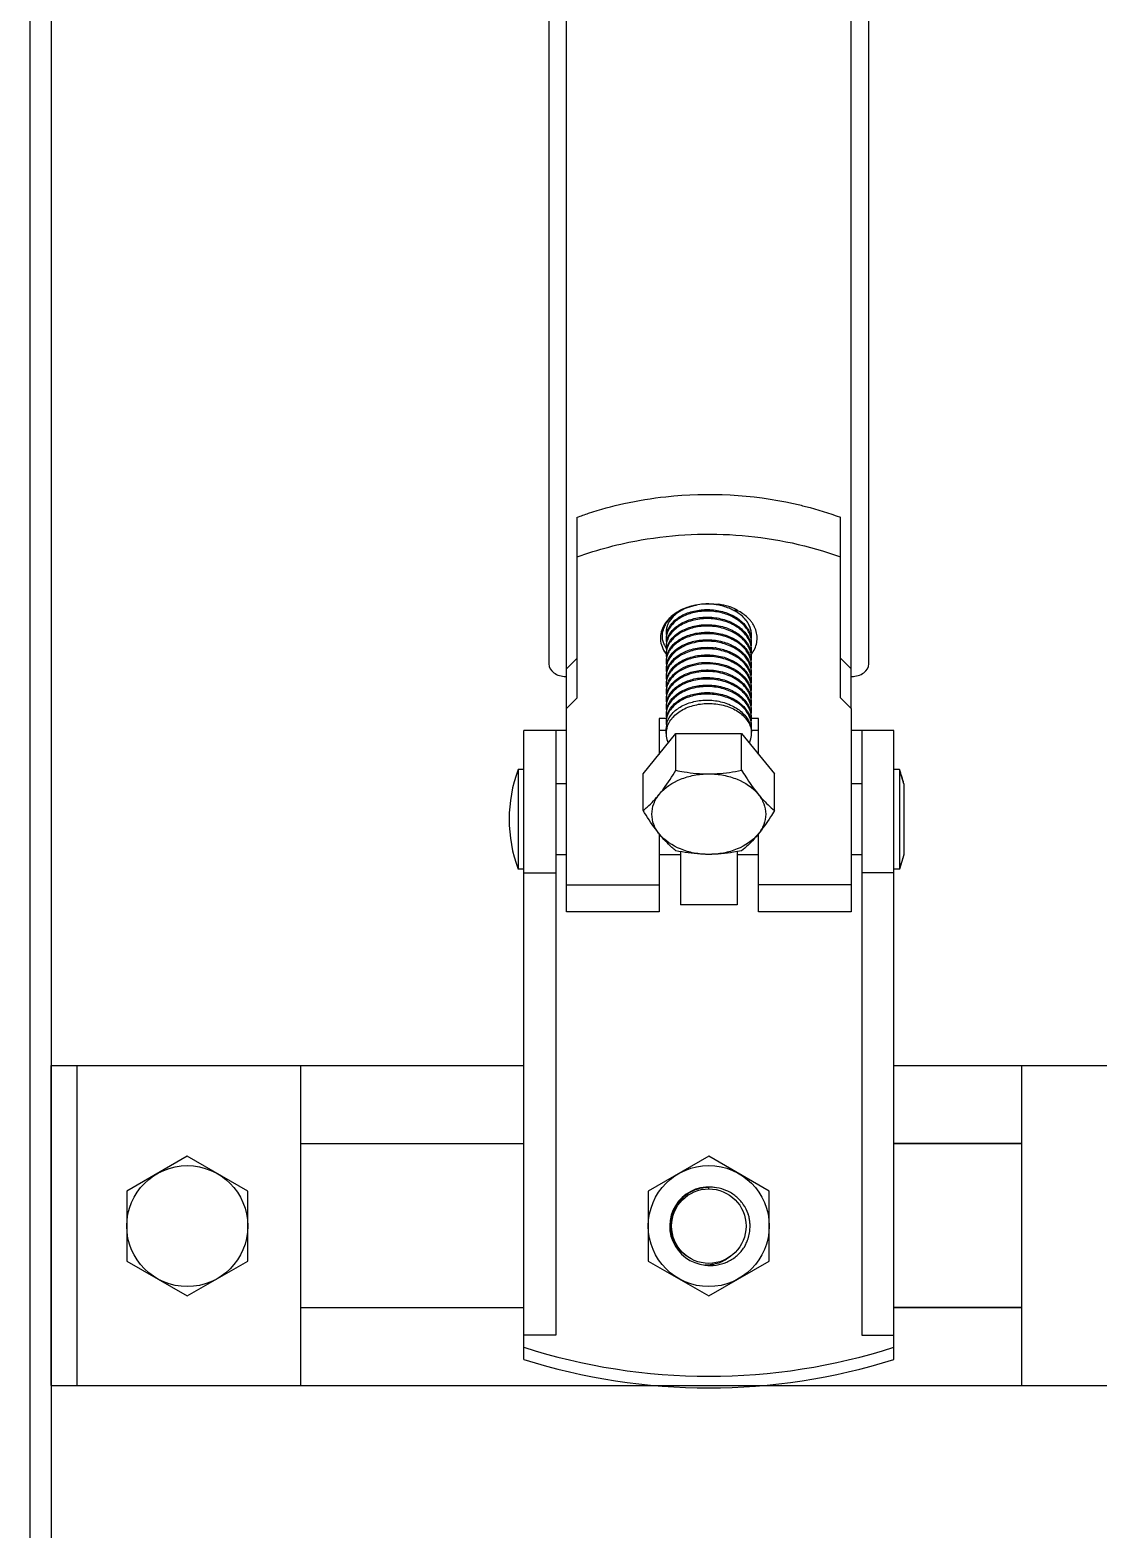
# Model space of a CAD drawing. Extents: x 1680110 to 2699828, y 269661 to 891349.
# Drawn here: x 2396290 to 2396974, y 705836 to 706797 of the extents above; entities that cross this region are included whole.
import ezdxf

# ---------------------------------------------------------------- set-up
doc = ezdxf.new("R2010")
doc.units = 0
doc.header["$LTSCALE"] = 1000
doc.header["$MEASUREMENT"] = 0
doc.layers.add('02___PRT_ALL_AXES', color=7, linetype='Continuous')
doc.layers.add('03___PRT_ALL_CURVES', color=7, linetype='Continuous')

msp = doc.modelspace()

# ---------------------------------------------------------------- linework, layer by layer
at = {"color": 0, "linetype": 'Continuous'}
for p, q in [((2396622.33, 709257.28), (2396622.33, 706390.84)), ((2396827.35, 706390.84), (2396827.35, 709257.28)), ((2396633.72, 706387.7), (2396633.72, 709207.82)), ((2396815.96, 706387.7), (2396815.96, 709207.82)), ((2396742.78, 706425.54), (2396740.9, 706425.02)), ((2396740.9, 706425.02), (2396743.05, 706425.17)), ((2396743.23, 706425.34), (2396743.05, 706425.17)), ((2396751.48, 706413.5), (2396751.47, 706413.53)), ((2396633.72, 706232.14), (2396633.72, 706362.25)), ((2396692.95, 706355.9), (2396692.95, 706332.95)), ((2396756.73, 706332.95), (2396756.73, 706355.9)), ((2396815.96, 706362.25), (2396815.96, 706232.14)), ((2396606.38, 705945.49), (2396606.38, 706348.33)), ((2396633.72, 706348.33), (2396606.38, 706348.33)), ((2396626.88, 706348.33), (2396626.88, 705961.05)), ((2396682.75, 706320.46), (2396703.8, 706346.24)), ((2396697.5, 706348.33), (2396692.95, 706348.33)), ((2396697.5, 706346.24), (2396697.5, 706349.55)), ((2396703.8, 706346.24), (2396745.88, 706346.24)), ((2396745.88, 706346.24), (2396766.93, 706320.46)), ((2396751.71, 706350.81), (2396752.18, 706351)), ((2396752.18, 706347.14), (2396752.18, 706351)), ((2396756.73, 706348.33), (2396752.18, 706348.33)), ((2396843.3, 706348.33), (2396815.96, 706348.33)), ((2396822.8, 706348.33), (2396822.8, 705961.05)), ((2396843.3, 705945.49), (2396843.3, 706348.33)), ((2396606.38, 706323.27), (2396602.74, 706323.27)), ((2396846.94, 706323.27), (2396843.3, 706323.27)), ((2396633.72, 706314.15), (2396626.88, 706314.15)), ((2396822.8, 706314.15), (2396815.96, 706314.15)), ((2396692.95, 706282.22), (2396692.95, 706232.14)), ((2396756.73, 706232.14), (2396756.73, 706282.22)), ((2396706.62, 706270.69), (2396706.62, 706236.7)), ((2396743.06, 706270.69), (2396743.06, 706236.7)), ((2396606.38, 706259.48), (2396602.74, 706259.48)), ((2396846.94, 706259.48), (2396843.3, 706259.48)), ((2396606.38, 706257.09), (2396626.88, 706257.09)), ((2396633.72, 706249.49), (2396692.95, 706249.49)), ((2396815.96, 706249.49), (2396756.73, 706249.49)), ((2396843.3, 706257.09), (2396822.8, 706257.09)), ((2396692.95, 706232.14), (2396633.72, 706232.14)), ((2396743.06, 706236.7), (2396706.62, 706236.7)), ((2396815.96, 706232.14), (2396756.73, 706232.14)), ((2396303.77, 705928.83), (2396303.77, 706133.83)), ((2396320.38, 705928.83), (2396320.38, 706133.83)), ((2396463.5, 705928.83), (2396463.5, 706133.83)), ((2396724.84, 706054.73), (2396724.84, 706055.86)), ((2396749.97, 706039.04), (2396749.96, 706039.08)), ((2396750.07, 706038.64), (2396750.05, 706038.67)), ((2396626.88, 705961.05), (2396606.38, 705961.05)), ((2396822.8, 705961.05), (2396843.3, 705961.05))]:
    msp.add_line(p, q, dxfattribs=at)
at = {"color": 7, "linetype": 'Continuous'}
for p, q in [((2396290.11, 708763.27), (2396290.11, 705123.39)), ((2396303.77, 708763.27), (2396303.77, 705123.39))]:
    msp.add_line(p, q, dxfattribs=at)
at = {"color": 0}
for p, q in [((2396303.77, 706133.83), (2396606.38, 706133.83)), ((2396843.3, 706133.83), (2397442.97, 706133.83)), ((2396925.1, 706133.83), (2396925.1, 705928.91)), ((2396463.5, 706083.83), (2396606.38, 706083.83)), ((2396925.1, 706083.83), (2396843.22, 706083.83)), ((2396843.3, 706083.83), (2396925.1, 706083.83)), ((2396463.5, 705978.83), (2396606.38, 705978.83)), ((2396925.1, 705978.83), (2396843.22, 705978.83)), ((2396843.3, 705978.83), (2396925.1, 705978.83)), ((2396303.77, 705928.83), (2397442.97, 705928.91))]:
    msp.add_line(p, q, dxfattribs=at)
at = {"color": 0, "linetype": 'Continuous'}
msp.add_circle((2396724.84, 706030.89), 23.84, dxfattribs=at)
for centre, radius, start, end in [((2396716.97, 706402.66), 24.66, 131.04474, 135.01882), ((2396723.04, 706394.13), 34.94, 110.81103, 111.98188), ((2396723.25, 706393.56), 35.55, 109.84853, 110.81117), ((2396724.01, 706390.19), 39.08, 100.68737, 103.87841), ((2396725.04, 706386.29), 43.06, 92.78865, 95.62092), ((2396723.74, 706391.01), 38.2, 91.1709, 94.36037), ((2396724.75, 706383.42), 45.9, 92.18133, 94.23085), ((2396725.04, 706386.32), 43.04, 90.26965, 92.79112), ((2396723.75, 706390.59), 38.62, 88.39808, 91.17002), ((2396724.84, 706381.28), 48.04, 89.99224, 92.18143), ((2396723.77, 706390.85), 38.36, 78.81017, 88.42548), ((2396726.79, 706393.09), 36.21, 66.09018, 69.39384), ((2396728.13, 706400.11), 27.99, 59.48516, 62.80559), ((2396727.56, 706394.81), 34.32, 63.04309, 66.09035), ((2396728.51, 706400.76), 27.24, 59.10175, 59.47215), ((2396728.04, 706395.77), 33.24, 62.80856, 63.02845), ((2396712.57, 706406.25), 18.95, 149.24775, 149.84651), ((2396712.89, 706406.06), 19.33, 147.17944, 149.24276), ((2396713.24, 706405.83), 19.74, 146.44231, 147.184), ((2396713.52, 706405.65), 20.07, 145.05053, 146.44049), ((2396712.1, 706407.82), 17.09, 150.96874, 153.24457), ((2396713.79, 706405.46), 20.4, 144.3244, 145.0523), ((2396714.9, 706404.63), 21.79, 136.88563, 144.24924), ((2396710.12, 706411.07), 12.62, 177.23425, 180.00699), ((2396710.22, 706411.08), 12.72, 180.02495, 188.67693), ((2396710.15, 706411.07), 12.65, 173.38303, 177.23238), ((2396710.57, 706407.48), 13.07, 164.6265, 171.17252), ((2396710.82, 706407.41), 13.33, 163.5915, 164.63979), ((2396711.24, 706410.81), 13.77, 159.46306, 161.8459), ((2396711.69, 706410.64), 14.25, 154.35513, 159.44526), ((2396716.11, 706403.53), 23.43, 135.03932, 136.94896), ((2396715.05, 706405.79), 20.68, 139.07237, 140.19888), ((2396715.49, 706405.41), 21.26, 136.7553, 139.06681), ((2396733.23, 706407.12), 19.4, 32.72664, 38.52351), ((2396734.48, 706407.93), 17.91, 26.76335, 32.72288), ((2396736.07, 706408.56), 16.26, 24.62832, 30.97104), ((2396735.73, 706408.55), 16.51, 17.56696, 26.78187), ((2396736.89, 706408.94), 15.36, 21.18325, 24.59039), ((2396737.37, 706409.13), 14.83, 16.32634, 21.1888), ((2396736.48, 706408.81), 15.72, 16.3677, 17.34776), ((2396734.98, 706404.78), 21.54, 38.04663, 39.87352), ((2396736.66, 706408.86), 15.53, 14.1805, 16.36999), ((2396737.87, 706409.28), 14.31, 11.41669, 16.32182), ((2396736.84, 706408.91), 15.35, 12.65644, 14.17814), ((2396736.98, 706408.94), 15.2, 9.3904, 12.65872), ((2396738.19, 706409.34), 13.99, 9.17982, 11.4044), ((2396735.55, 706405.22), 20.83, 35.77947, 38.04888), ((2396737.21, 706408.97), 14.97, 3.718, 9.39356), ((2396738.35, 706409.37), 13.82, 5.80848, 9.17972), ((2396736.54, 706405.92), 19.61, 29.28109, 35.81545), ((2396737.6, 706406.53), 18.39, 25.62918, 29.24531), ((2396711.64, 706409.46), 16.59, 205.22932, 208.38885), ((2396712.11, 706409.72), 17.13, 208.38732, 211.08741), ((2396710.2, 706407.54), 12.7, 171.17887, 179.97394), ((2396710.1, 706406.57), 12.6, 175.66047, 179.99529), ((2396710.2, 706406.58), 12.7, 180.02613, 188.82832), ((2396710.2, 706402.7), 12.7, 171.19029, 179.97405), ((2396710.1, 706401.74), 12.6, 175.66055, 179.99529), ((2396710.21, 706401.75), 12.71, 180.02715, 189.05714), ((2396710.36, 706411.44), 12.86, 188.55622, 188.80434), ((2396710.57, 706402.65), 13.07, 164.64129, 171.18392), ((2396710.82, 706402.58), 13.33, 163.59217, 164.65453), ((2396710.82, 706397.75), 13.33, 163.59328, 164.64379), ((2396736.32, 706403.93), 15.88, 17.47897, 18.78163), ((2396736.52, 706404.95), 15.68, 15.55115, 17.49487), ((2396736.78, 706404.06), 15.41, 9.38153, 17.50204), ((2396736.59, 706400.14), 15.6, 14.29025, 17.4841), ((2396736.95, 706399.28), 15.23, 3.78453, 16.70193), ((2396736.71, 706405.01), 15.48, 14.17856, 15.54972), ((2396736.98, 706400.24), 15.2, 7.25657, 14.29595), ((2396736.97, 706405.07), 15.21, 7.53476, 14.18881), ((2396737.21, 706404.14), 14.97, 3.71715, 9.3539), ((2396737.25, 706404.17), 14.92, 352.20782, 356.44923), ((2396737.24, 706409), 14.93, 352.48447, 355.64654), ((2396737.32, 706405.12), 14.86, 0.01723, 7.52684), ((2396737.33, 706400.29), 14.85, 0.01573, 7.24578), ((2396738.45, 706409.38), 13.73, 2.4067, 5.80641), ((2396737.37, 706408.99), 14.81, 355.64808, 358.28364), ((2396737.37, 706408.99), 14.81, 2.42629, 3.70791), ((2396737.41, 706404.16), 14.76, 356.45237, 3.70923), ((2396737.41, 706408.99), 14.76, 1.49721, 2.42608), ((2396737.44, 706408.99), 14.73, 0.71743, 1.49713), ((2396737.45, 706408.99), 14.73, 358.28484, 359.99939), ((2396737.47, 706408.99), 14.71, 0.0001, 0.7174), ((2396713.9, 706409.51), 20.54, 215.17851, 216.27363), ((2396712.45, 706409.92), 17.53, 211.08207, 212.10468), ((2396710.2, 706397.87), 12.69, 171.42548, 179.97573), ((2396710.1, 706396.91), 12.6, 175.66075, 179.99529), ((2396710.2, 706396.92), 12.7, 180.02622, 188.83896), ((2396710.2, 706393.04), 12.7, 171.20066, 179.97411), ((2396710.1, 706392.08), 12.6, 175.66115, 179.99528), ((2396710.2, 706392.08), 12.7, 180.02628, 188.85867), ((2396710.56, 706397.81), 13.06, 164.62964, 171.41693), ((2396710.57, 706392.98), 13.07, 164.60619, 171.19395), ((2396710.82, 706392.91), 13.33, 163.59561, 164.6197), ((2396710.82, 706388.08), 13.33, 163.59906, 164.5676), ((2396723.83, 706363.53), 37.98, 81.45169, 82.38798), ((2396736.59, 706395.31), 15.6, 14.2685, 17.4865), ((2396736.78, 706394.4), 15.41, 9.39486, 17.50911), ((2396736.59, 706390.48), 15.6, 14.22957, 17.4913), ((2396736.78, 706389.57), 15.41, 9.40433, 17.51198), ((2396736.97, 706395.41), 15.21, 7.50699, 14.2733), ((2396736.97, 706390.57), 15.21, 7.52111, 14.23398), ((2396737.21, 706394.48), 14.97, 3.71758, 9.36715), ((2396737.21, 706389.64), 14.97, 3.71771, 9.37665), ((2396737.32, 706399.33), 14.86, 352.44873, 359.98265), ((2396737.32, 706395.46), 14.85, 0.01707, 7.4983), ((2396737.32, 706394.5), 14.86, 352.46333, 359.98269), ((2396737.32, 706390.62), 14.85, 0.01713, 7.51277), ((2396736.12, 706409.26), 20.11, 322.39303, 328.59948), ((2396737.41, 706399.33), 14.76, 0.00333, 3.70936), ((2396737.41, 706394.49), 14.76, 0.00333, 3.70961), ((2396633.72, 706398.78), 15.99, 268.36661, 269.99894), ((2396710.2, 706388.21), 12.7, 171.22019, 179.97423), ((2396710.11, 706387.24), 12.61, 175.65442, 179.99545), ((2396710.2, 706387.25), 12.69, 180.02405, 188.55059), ((2396710.21, 706383.37), 12.71, 170.92004, 179.97281), ((2396710.1, 706382.41), 12.6, 175.66035, 179.99527), ((2396710.2, 706382.42), 12.7, 180.02593, 188.80891), ((2396710.57, 706388.15), 13.07, 164.55369, 171.21295), ((2396710.61, 706383.31), 13.11, 163.52874, 170.90564), ((2396710.82, 706378.42), 13.33, 163.5895, 164.65735), ((2396736.59, 706385.65), 15.6, 14.23073, 17.49416), ((2396736.58, 706380.81), 15.62, 14.25019, 17.54844), ((2396736.78, 706379.9), 15.41, 9.39467, 17.51294), ((2396736.97, 706385.74), 15.21, 7.52477, 14.23512), ((2396736.98, 706380.91), 15.2, 7.71926, 14.25406), ((2396737.21, 706379.98), 14.97, 3.71763, 9.36696), ((2396737.31, 706380.96), 14.86, 0.01767, 7.71176), ((2396737.32, 706389.67), 14.86, 352.46718, 359.98273), ((2396737.32, 706385.79), 14.85, 0.01715, 7.51646), ((2396737.33, 706384.83), 14.85, 352.66771, 359.98383), ((2396737.41, 706389.66), 14.76, 0.00333, 3.70972), ((2396737.41, 706384.83), 14.77, 0.00321, 3.71338), ((2396815.96, 706398.78), 15.99, 270.00106, 271.63339), ((2396710.2, 706378.54), 12.7, 171.17046, 179.97385), ((2396710.1, 706377.58), 12.6, 175.66047, 179.9953), ((2396710.2, 706377.59), 12.7, 180.02607, 188.82205), ((2396710.2, 706373.71), 12.7, 171.18411, 179.97405), ((2396710.1, 706372.75), 12.6, 175.6601, 179.99529), ((2396710.2, 706372.75), 12.7, 180.02576, 188.77823), ((2396710.57, 706378.48), 13.07, 164.6442, 171.16434), ((2396710.57, 706373.65), 13.07, 164.65333, 171.17782), ((2396710.82, 706373.58), 13.33, 163.59542, 164.6665), ((2396710.82, 706368.75), 13.33, 163.59181, 164.70497), ((2396736.59, 706375.98), 15.6, 14.2314, 17.49513), ((2396736.78, 706375.07), 15.41, 9.42825, 17.51762), ((2396736.59, 706371.15), 15.6, 14.233, 17.49983), ((2396736.78, 706370.24), 15.41, 9.42179, 17.51713), ((2396736.97, 706376.08), 15.21, 7.53176, 14.23578), ((2396736.97, 706371.24), 15.21, 7.5405, 14.23735), ((2396737.21, 706375.15), 14.97, 3.71809, 9.40074), ((2396737.21, 706370.31), 14.97, 3.71809, 9.39425), ((2396737.32, 706380), 14.86, 352.47388, 359.98278), ((2396737.32, 706376.13), 14.86, 0.01722, 7.52353), ((2396737.32, 706375.17), 14.86, 352.48309, 359.98285), ((2396737.32, 706371.29), 14.86, 0.01727, 7.53234), ((2396737.41, 706380), 14.76, 0.00334, 3.70966), ((2396737.41, 706375.16), 14.76, 0.00334, 3.71), ((2396710.2, 706368.88), 12.7, 171.13974, 179.97371), ((2396710.1, 706367.91), 12.6, 175.66008, 179.99528), ((2396710.21, 706367.92), 12.71, 180.02672, 189.02356), ((2396710.2, 706364.04), 12.69, 171.39201, 179.97549), ((2396710.1, 706363.08), 12.6, 175.66009, 179.99526), ((2396710.2, 706363.09), 12.7, 180.02592, 188.80493), ((2396710.57, 706368.82), 13.07, 164.6922, 171.13413), ((2396710.56, 706363.99), 13.06, 164.68388, 171.38416), ((2396710.82, 706363.92), 13.33, 163.59038, 164.69758), ((2396736.59, 706366.32), 15.6, 14.23275, 17.49933), ((2396736.59, 706361.48), 15.6, 14.23231, 17.49848), ((2396736.78, 706360.57), 15.41, 9.43802, 17.5133), ((2396736.97, 706366.41), 15.21, 7.6098, 14.23692), ((2396736.97, 706361.58), 15.21, 7.5487, 14.23665), ((2396737.21, 706360.65), 14.97, 3.71811, 9.41057), ((2396737.32, 706370.34), 14.85, 352.55109, 359.98304), ((2396737.32, 706366.46), 14.86, 0.01768, 7.60219), ((2396737.32, 706365.5), 14.85, 352.49115, 359.98289), ((2396737.32, 706361.63), 14.86, 0.01732, 7.54062), ((2396737.41, 706370.33), 14.76, 0.00335, 3.71002), ((2396737.41, 706365.5), 14.76, 0.00335, 3.71002), ((2396710.2, 706359.21), 12.7, 171.16669, 179.97381), ((2396710.1, 706358.25), 12.6, 175.66011, 179.99527), ((2396710.2, 706358.26), 12.7, 180.02595, 188.80919), ((2396710.2, 706354.38), 12.7, 171.17113, 179.97386), ((2396710.1, 706353.42), 12.6, 175.66056, 179.99527), ((2396710.2, 706353.42), 12.7, 180.02606, 188.82101), ((2396710.57, 706359.15), 13.07, 164.67116, 171.16081), ((2396710.57, 706354.32), 13.07, 164.67324, 171.16521), ((2396710.82, 706359.09), 13.33, 163.58844, 164.68414), ((2396710.82, 706354.25), 13.33, 163.58792, 164.68621), ((2396736.59, 706356.65), 15.6, 14.23077, 17.49551), ((2396736.78, 706355.74), 15.41, 9.44465, 17.50834), ((2396736.59, 706351.82), 15.6, 14.22886, 17.49064), ((2396736.78, 706350.91), 15.41, 9.40479, 17.51512), ((2396736.97, 706356.75), 15.21, 7.56584, 14.23505), ((2396736.97, 706351.91), 15.21, 7.53013, 14.23324), ((2396737.21, 706355.82), 14.97, 3.7179, 9.41734), ((2396737.21, 706350.98), 14.97, 3.71781, 9.37713), ((2396737.32, 706360.67), 14.85, 352.50826, 359.98296), ((2396737.32, 706356.8), 14.86, 0.01735, 7.55784), ((2396737.32, 706355.84), 14.86, 352.47271, 359.98277), ((2396737.32, 706351.96), 14.86, 0.01713, 7.52183), ((2396737.41, 706360.67), 14.76, 0.00333, 3.70998), ((2396737.41, 706355.83), 14.76, 0.00332, 3.70973), ((2396710.2, 706349.55), 12.7, 171.18248, 179.97394), ((2396710.57, 706349.49), 13.07, 164.62025, 171.17608), ((2396710.82, 706349.42), 13.33, 163.59109, 164.63359), ((2396736.59, 706346.99), 15.6, 14.20899, 17.4974), ((2396737.41, 706351), 14.76, 0.00334, 3.70981), ((2396724.84, 706030.89), 25.06, 78.79654, 264.42038), ((2396725.29, 706030.79), 25.07, 79.83762, 91.01799), ((2396724.87, 706030.9), 26.39, 15.60939, 17.97005), ((2396725.28, 706029.74), 26.33, 18.27893, 19.74862), ((2396724.86, 706030.89), 26.4, 12.93275, 15.60737), ((2396724.8, 706030.88), 26.46, 9.59956, 12.93319), ((2396724.8, 706030.9), 26.46, 344.02254, 352.56844), ((2396724.84, 706030.89), 26.42, 4.13284, 9.59731), ((2396724.85, 706030.89), 26.41, 352.57533, 354.72927), ((2396724.81, 706030.89), 26.45, 354.73036, 1.07953), ((2396724.83, 706030.89), 26.43, 1.08353, 4.13147), ((2396724.83, 706030.89), 26.43, 327.61118, 331.91746), ((2396724.84, 706030.89), 26.42, 327.61088, 331.5117), ((2396724.81, 706030.9), 26.45, 331.91585, 335.35374), ((2396724.83, 706030.89), 26.43, 335.35893, 341.87879), ((2396724.85, 706030.89), 26.41, 341.87993, 344.01676), ((2396724.84, 706322.03), 387.27, 252.18874, 287.81126), ((2396724.84, 706322.03), 394.73, 252.53641, 287.46359)]:
    msp.add_arc(centre, radius, start, end, dxfattribs=at)
for points, knots in [([(2396698.03, 706411.18), (2396698.66, 706413.32), (2396701.21, 706417.58), (2396707.43, 706422.22), (2396715.45, 706425.14), (2396724.46, 706426.03), (2396733.51, 706424.8), (2396741.66, 706421.53), (2396748.06, 706416.48), (2396750.75, 706411.97), (2396751.47, 706409.67)], [0, 0, 0, 0, 0.1028, 0.219575, 0.350436, 0.490257, 0.631411, 0.766198, 0.889253, 1, 1, 1, 1]), ([(2396698.03, 706406.34), (2396698.66, 706408.49), (2396701.22, 706412.75), (2396707.43, 706417.39), (2396715.45, 706420.31), (2396724.46, 706421.2), (2396733.51, 706419.97), (2396741.66, 706416.7), (2396748.06, 706411.65), (2396750.75, 706407.13), (2396751.47, 706404.83)], [0, 0, 0, 0, 0.102802, 0.219579, 0.350445, 0.490271, 0.631419, 0.766196, 0.889248, 1, 1, 1, 1]), ([(2396751.36, 706409.04), (2396750.59, 706411.29), (2396747.87, 706415.69), (2396741.54, 706420.62), (2396733.52, 706423.82), (2396724.63, 706425.05), (2396715.76, 706424.23), (2396707.82, 706421.44), (2396701.59, 706416.98), (2396698.92, 706412.86), (2396698.21, 706410.76)], [0, 0, 0, 0, 0.110828, 0.23379, 0.368184, 0.508826, 0.648319, 0.779281, 0.896604, 1, 1, 1, 1]), ([(2396709.96, 706426.52), (2396708.7, 706425.99), (2396704.27, 706423.75), (2396700.4, 706420.05), (2396698.84, 706416.81)], [0, 0, 0, 0, 0.276321, 1, 1, 1, 1]), ([(2396700, 706419.97), (2396700.65, 706420.66), (2396703.57, 706423.39), (2396707.13, 706425.39), (2396709.96, 706426.53)], [0, 0, 0, 0, 0.235806, 1, 1, 1, 1]), ([(2396714.63, 706428.14), (2396713.3, 706427.81), (2396708.35, 706426.31), (2396703.66, 706423.75), (2396700.78, 706421.25)], [0, 0, 0, 0, 0.264636, 1, 1, 1, 1]), ([(2396740.93, 706425.01), (2396740.19, 706425.41), (2396737.1, 706426.94), (2396733.78, 706427.97), (2396731.22, 706428.48)], [0, 0, 0, 0, 0.242859, 1, 1, 1, 1]), ([(2396739.53, 706426.98), (2396738.89, 706427.22), (2396736.22, 706428.14), (2396733.45, 706428.77), (2396731.34, 706429.09)], [0, 0, 0, 0, 0.245442, 1, 1, 1, 1]), ([(2396750.01, 706416.92), (2396749.59, 706417.63), (2396747.57, 706420.49), (2396744.79, 706422.77), (2396742.5, 706424.14)], [0, 0, 0, 0, 0.235801, 1, 1, 1, 1]), ([(2396751.52, 706418.59), (2396750.97, 706419.24), (2396748.51, 706421.86), (2396745.48, 706423.92), (2396743.05, 706425.17)], [0, 0, 0, 0, 0.237518, 1, 1, 1, 1]), ([(2396696.18, 706415.77), (2396694.61, 706413.06), (2396692.82, 706406.55), (2396695.28, 706400.28), (2396697.11, 706397.68)], [0, 0, 0, 0, 0.496414, 1, 1, 1, 1]), ([(2396696.63, 706402.39), (2396695.95, 706403.83), (2396695.02, 706406.92), (2396695.16, 706410.14), (2396695.48, 706411.68)], [0, 0, 0, 0, 0.504975, 1, 1, 1, 1]), ([(2396751.54, 706403.65), (2396750.81, 706406.09), (2396747.94, 706410.9), (2396741.03, 706416.13), (2396732.26, 706419.35), (2396722.64, 706420.27), (2396713.28, 706418.82), (2396705.26, 706415.21), (2396700.3, 706410.47), (2396698.11, 706406.09), (2396697.62, 706403.81), (2396697.54, 706402.69)], [0, 0, 0, 0, 0.111989, 0.237167, 0.374547, 0.517663, 0.657661, 0.786312, 0.89922, 0.950664, 1, 1, 1, 1]), ([(2396751.47, 706399.03), (2396750.71, 706401.46), (2396747.79, 706406.22), (2396740.85, 706411.39), (2396732.08, 706414.55), (2396722.49, 706415.43), (2396713.18, 706413.96), (2396705.21, 706410.34), (2396700.28, 706405.61), (2396698.1, 706401.24), (2396697.62, 706398.98), (2396697.54, 706397.86)], [0, 0, 0, 0, 0.112247, 0.237701, 0.375218, 0.518283, 0.658097, 0.786535, 0.899295, 0.950694, 1, 1, 1, 1]), ([(2396698.03, 706401.51), (2396698.66, 706403.66), (2396701.21, 706407.91), (2396707.43, 706412.56), (2396715.45, 706415.47), (2396724.46, 706416.37), (2396733.51, 706415.14), (2396741.66, 706411.86), (2396748.06, 706406.82), (2396750.75, 706402.3), (2396751.47, 706400)], [0, 0, 0, 0, 0.102803, 0.219579, 0.350445, 0.490272, 0.63142, 0.766197, 0.889249, 1, 1, 1, 1]), ([(2396698.03, 706396.68), (2396698.66, 706398.82), (2396701.21, 706403.08), (2396707.43, 706407.72), (2396715.45, 706410.64), (2396724.46, 706411.53), (2396733.51, 706410.31), (2396741.66, 706407.03), (2396748.06, 706401.99), (2396750.75, 706397.47), (2396751.47, 706395.17)], [0, 0, 0, 0, 0.102804, 0.219579, 0.350435, 0.490256, 0.631409, 0.766198, 0.88925, 1, 1, 1, 1]), ([(2396753.29, 706398.78), (2396754.71, 706401.11), (2396756.56, 706406.49), (2396755.34, 706412.05), (2396754.18, 706414.48)], [0, 0, 0, 0, 0.503467, 1, 1, 1, 1]), ([(2396698.21, 706410.76), (2396698.12, 706410.49), (2396697.79, 706409.44), (2396697.6, 706408.35), (2396697.54, 706407.53)], [0, 0, 0, 0, 0.252986, 1, 1, 1, 1]), ([(2396751.47, 706394.2), (2396750.71, 706396.63), (2396747.79, 706401.39), (2396740.85, 706406.56), (2396732.08, 706409.72), (2396722.49, 706410.59), (2396713.18, 706409.12), (2396705.21, 706405.51), (2396700.28, 706400.78), (2396698.1, 706396.41), (2396697.62, 706394.14), (2396697.54, 706393.03)], [0, 0, 0, 0, 0.112246, 0.2377, 0.375215, 0.518278, 0.658091, 0.78653, 0.899293, 0.950693, 1, 1, 1, 1]), ([(2396729.48, 706404.96), (2396725.7, 706405.52), (2396718.18, 706405.54), (2396709.35, 706402.85), (2396703.67, 706399.16), (2396700.44, 706395.91), (2396698.28, 706392.21), (2396697.64, 706389.52), (2396697.54, 706388.2)], [0, 0, 0, 0, 0.287626, 0.558153, 0.68143, 0.795158, 0.900367, 1, 1, 1, 1]), ([(2396698.03, 706391.85), (2396698.66, 706393.99), (2396701.21, 706398.25), (2396707.43, 706402.89), (2396715.45, 706405.81), (2396724.46, 706406.7), (2396733.51, 706405.47), (2396741.66, 706402.2), (2396748.06, 706397.15), (2396750.75, 706392.64), (2396751.47, 706390.34)], [0, 0, 0, 0, 0.102805, 0.219582, 0.350438, 0.49026, 0.63141, 0.766198, 0.889251, 1, 1, 1, 1]), ([(2396698.04, 706387.02), (2396698.75, 706389.44), (2396701.83, 706394.21), (2396709.26, 706399.05), (2396718.65, 706401.63), (2396725.45, 706401.63), (2396728.86, 706401.18)], [0, 0, 0, 0, 0.20759, 0.44724, 0.716488, 1, 1, 1, 1]), ([(2396752.15, 706385.78), (2396752, 706388.08), (2396750.5, 706392.86), (2396745.37, 706398.7), (2396738.11, 706402.97), (2396732.45, 706404.51), (2396729.48, 706404.96)], [0, 0, 0, 0, 0.21682, 0.453957, 0.717085, 1, 1, 1, 1]), ([(2396751.47, 706384.54), (2396750.71, 706386.96), (2396747.79, 706391.73), (2396740.85, 706396.89), (2396732.08, 706400.06), (2396722.49, 706400.93), (2396713.18, 706399.46), (2396705.21, 706395.84), (2396700.28, 706391.11), (2396698.1, 706386.74), (2396697.62, 706384.48), (2396697.54, 706383.36)], [0, 0, 0, 0, 0.112245, 0.237701, 0.375214, 0.518277, 0.6581, 0.786541, 0.899298, 0.950695, 1, 1, 1, 1]), ([(2396751.47, 706379.71), (2396750.7, 706382.13), (2396747.79, 706386.9), (2396740.85, 706392.06), (2396732.08, 706395.22), (2396722.49, 706396.1), (2396713.18, 706394.63), (2396705.21, 706391.01), (2396700.28, 706386.28), (2396698.1, 706381.91), (2396697.62, 706379.65), (2396697.54, 706378.53)], [0, 0, 0, 0, 0.112246, 0.237704, 0.375214, 0.518276, 0.658095, 0.786533, 0.899295, 0.950695, 1, 1, 1, 1]), ([(2396698.03, 706382.18), (2396698.66, 706384.33), (2396701.22, 706388.58), (2396707.43, 706393.23), (2396715.45, 706396.14), (2396724.46, 706397.04), (2396733.51, 706395.81), (2396741.66, 706392.54), (2396748.06, 706387.49), (2396750.75, 706382.97), (2396751.47, 706380.67)], [0, 0, 0, 0, 0.1028, 0.219577, 0.35044, 0.490268, 0.631416, 0.766199, 0.889253, 1, 1, 1, 1]), ([(2396698.03, 706377.35), (2396698.53, 706379.02), (2396700.27, 706382.35), (2396704.51, 706386.4), (2396710.12, 706389.49), (2396719.03, 706392.1), (2396730.99, 706392.07), (2396740.04, 706388.54), (2396743.77, 706385.86)], [0, 0, 0, 0, 0.09979, 0.209755, 0.331258, 0.462623, 0.737838, 1, 1, 1, 1]), ([(2396729.48, 706401.09), (2396732.06, 706400.7), (2396737.03, 706399.43), (2396743.61, 706396.02), (2396748.7, 706391.38), (2396750.84, 706387.49), (2396751.47, 706385.52)], [0, 0, 0, 0, 0.277616, 0.53967, 0.780154, 1, 1, 1, 1]), ([(2396622.33, 706390.84), (2396622.33, 706388.7), (2396625.53, 706384.02), (2396630.55, 706382.87), (2396633.26, 706382.79)], [0, 0, 0, 0, 0.440911, 1, 1, 1, 1]), ([(2396743.32, 706385.21), (2396739.3, 706387.97), (2396729.58, 706391.43), (2396716.96, 706390.9), (2396707.9, 706387.54), (2396702.5, 706383.84), (2396698.78, 706379.15), (2396697.67, 706375.47), (2396697.54, 706373.7)], [0, 0, 0, 0, 0.268159, 0.54642, 0.676791, 0.795592, 0.902183, 1, 1, 1, 1]), ([(2396752.15, 706366.45), (2396752.06, 706367.73), (2396751.55, 706370.33), (2396749.16, 706375.34), (2396743.73, 706380.75), (2396734.97, 706384.86), (2396724.93, 706386.49), (2396714.88, 706385.47), (2396706.12, 706381.99), (2396700.6, 706377.1), (2396698.16, 706372.47), (2396697.63, 706370.05), (2396697.54, 706368.87)], [0, 0, 0, 0, 0.05375, 0.109471, 0.230247, 0.36521, 0.508721, 0.651183, 0.78291, 0.898103, 0.950221, 1, 1, 1, 1]), ([(2396698.03, 706372.52), (2396698.66, 706374.66), (2396701.21, 706378.92), (2396707.43, 706383.56), (2396715.45, 706386.48), (2396724.46, 706387.37), (2396733.51, 706386.14), (2396741.66, 706382.87), (2396748.06, 706377.82), (2396750.75, 706373.31), (2396751.47, 706371.01)], [0, 0, 0, 0, 0.102803, 0.219582, 0.350439, 0.490263, 0.631412, 0.766193, 0.88925, 1, 1, 1, 1]), ([(2396698.03, 706367.68), (2396698.66, 706369.83), (2396701.22, 706374.09), (2396707.43, 706378.73), (2396715.45, 706381.64), (2396724.46, 706382.54), (2396733.51, 706381.31), (2396741.66, 706378.04), (2396748.06, 706372.99), (2396750.75, 706368.47), (2396751.47, 706366.18)], [0, 0, 0, 0, 0.102803, 0.219581, 0.350439, 0.490263, 0.631413, 0.766193, 0.88925, 1, 1, 1, 1]), ([(2396751.47, 706374.87), (2396750.83, 706376.9), (2396748.61, 706380.89), (2396745.24, 706383.9), (2396743.32, 706385.21)], [0, 0, 0, 0, 0.476952, 1, 1, 1, 1]), ([(2396743.77, 706385.86), (2396745.58, 706384.57), (2396748.76, 706381.62), (2396750.86, 706377.79), (2396751.47, 706375.84)], [0, 0, 0, 0, 0.522085, 1, 1, 1, 1]), ([(2396816.42, 706382.79), (2396819.13, 706382.87), (2396824.15, 706384.02), (2396827.35, 706388.7), (2396827.35, 706390.84)], [0, 0, 0, 0, 0.559089, 1, 1, 1, 1]), ([(2396751.47, 706365.21), (2396750.71, 706367.63), (2396747.79, 706372.4), (2396740.85, 706377.57), (2396732.08, 706380.73), (2396722.49, 706381.6), (2396713.18, 706380.13), (2396705.21, 706376.51), (2396700.28, 706371.78), (2396698.1, 706367.41), (2396697.62, 706365.15), (2396697.54, 706364.03)], [0, 0, 0, 0, 0.11225, 0.237708, 0.375218, 0.518284, 0.658099, 0.786539, 0.899299, 0.950695, 1, 1, 1, 1]), ([(2396751.47, 706360.37), (2396750.71, 706362.8), (2396747.79, 706367.56), (2396740.85, 706372.73), (2396732.08, 706375.89), (2396722.49, 706376.77), (2396713.18, 706375.3), (2396705.21, 706371.68), (2396700.28, 706366.95), (2396698.1, 706362.58), (2396697.62, 706360.32), (2396697.54, 706359.2)], [0, 0, 0, 0, 0.112251, 0.237706, 0.375218, 0.518284, 0.658099, 0.78654, 0.899299, 0.950695, 1, 1, 1, 1]), ([(2396698.03, 706362.85), (2396698.67, 706365), (2396701.22, 706369.25), (2396707.43, 706373.9), (2396715.45, 706376.81), (2396724.46, 706377.71), (2396733.51, 706376.48), (2396741.66, 706373.21), (2396748.06, 706368.16), (2396750.75, 706363.64), (2396751.47, 706361.34)], [0, 0, 0, 0, 0.102802, 0.219581, 0.35044, 0.490262, 0.631413, 0.766193, 0.889249, 1, 1, 1, 1]), ([(2396698.03, 706358.02), (2396698.67, 706360.17), (2396701.22, 706364.42), (2396707.43, 706369.07), (2396715.45, 706371.98), (2396724.46, 706372.87), (2396733.51, 706371.65), (2396741.66, 706368.37), (2396748.06, 706363.33), (2396750.75, 706358.81), (2396751.47, 706356.51)], [0, 0, 0, 0, 0.102801, 0.21958, 0.350441, 0.490262, 0.631414, 0.766194, 0.889248, 1, 1, 1, 1]), ([(2396751.47, 706355.54), (2396750.7, 706357.97), (2396747.79, 706362.73), (2396740.85, 706367.9), (2396732.08, 706371.06), (2396722.49, 706371.93), (2396713.18, 706370.46), (2396705.21, 706366.85), (2396700.28, 706362.12), (2396698.1, 706357.75), (2396697.62, 706355.48), (2396697.54, 706354.37)], [0, 0, 0, 0, 0.112246, 0.237702, 0.375218, 0.518285, 0.6581, 0.786541, 0.899298, 0.950694, 1, 1, 1, 1]), ([(2396698.03, 706353.19), (2396698.66, 706355.33), (2396701.21, 706359.59), (2396707.43, 706364.23), (2396715.45, 706367.15), (2396724.46, 706368.04), (2396733.51, 706366.81), (2396741.66, 706363.54), (2396748.06, 706358.49), (2396750.75, 706353.98), (2396751.47, 706351.68)], [0, 0, 0, 0, 0.1028, 0.219576, 0.350438, 0.490259, 0.631413, 0.766198, 0.889253, 1, 1, 1, 1]), ([(2396710.83, 706011.6), (2396708.74, 706013.06), (2396705.01, 706016.67), (2396701.42, 706023.56), (2396700.16, 706031.22), (2396701.35, 706038.89), (2396704.84, 706045.83), (2396710.3, 706051.35), (2396717.18, 706054.93), (2396722.29, 706055.82), (2396724.84, 706055.86)], [0, 0, 0, 0, 0.124979, 0.249964, 0.374956, 0.499953, 0.624956, 0.749965, 0.87498, 1, 1, 1, 1]), ([(2396750.05, 706038.67), (2396749.27, 706040.84), (2396747.13, 706044.98), (2396742.4, 706050.13), (2396736.47, 706053.83), (2396731.99, 706055.14), (2396729.71, 706055.47)], [0, 0, 0, 0, 0.250036, 0.500043, 0.750031, 1, 1, 1, 1]), ([(2396722.4, 706005.95), (2396724.74, 706005.6), (2396729.53, 706005.58), (2396736.43, 706007.53), (2396742.54, 706011.29), (2396745.79, 706014.8), (2396747.15, 706016.74)], [0, 0, 0, 0, 0.24997, 0.499961, 0.749971, 1, 1, 1, 1]), ([(2396738.86, 706011.6), (2396736.6, 706009.71), (2396731.33, 706006.74), (2396725.35, 706005.86), (2396722.4, 706005.95)], [0, 0, 0, 0, 0.499904, 1, 1, 1, 1])]:
    msp.add_open_spline(points, degree=3, knots=knots, dxfattribs=at)
for points in [[(2396711.18, 706427), (2396713.09, 706427.69), (2396715.06, 706428.22), (2396717.06, 706428.6)], [(2396721.37, 706429.2), (2396719.82, 706429.08), (2396718.28, 706428.89), (2396716.76, 706428.6)], [(2396724.84, 706429.32), (2396727.01, 706429.42), (2396729.19, 706429.31), (2396731.34, 706429.09)], [(2396695.48, 706411.68), (2396695.76, 706413), (2396696.23, 706414.3), (2396696.84, 706415.51)], [(2396697.16, 706416.11), (2396697.73, 706417.14), (2396698.41, 706418.12), (2396699.17, 706419.03)], [(2396698.16, 706415.1), (2396697.88, 706414.27), (2396697.69, 706413.4), (2396697.59, 706412.53)], [(2396751.71, 706350.82), (2396752.02, 706349.62), (2396752.18, 706348.37), (2396752.18, 706347.14)]]:
    msp.add_open_spline(points, degree=3, dxfattribs=at)
at = {"layer": '02___PRT_ALL_AXES', "color": 0, "linetype": 'Continuous'}
for p, q in [((2396640.55, 706369.15), (2396640.55, 706484.81)), ((2396809.13, 706369.15), (2396809.13, 706484.81)), ((2396633.72, 706387.7), (2396640.55, 706394.6)), ((2396809.13, 706394.6), (2396815.96, 706387.7)), ((2396633.72, 706362.25), (2396633.72, 706387.7)), ((2396815.96, 706362.25), (2396815.96, 706387.7)), ((2396633.72, 706362.25), (2396640.55, 706369.15)), ((2396809.13, 706369.15), (2396815.96, 706362.25)), ((2396697.71, 706355.9), (2396692.95, 706355.9)), ((2396756.73, 706355.9), (2396752.18, 706355.9)), ((2396697.5, 706346.24), (2396697.5, 706349.55)), ((2396703.8, 706322.77), (2396703.8, 706346.24)), ((2396745.88, 706322.77), (2396745.88, 706346.24)), ((2396752.18, 706347.14), (2396752.18, 706351)), ((2396602.74, 706323.27), (2396602.74, 706259.48)), ((2396606.38, 706323.27), (2396602.74, 706323.27)), ((2396682.75, 706296.99), (2396682.75, 706320.46)), ((2396766.93, 706296.99), (2396766.93, 706320.46)), ((2396846.94, 706323.27), (2396843.3, 706323.27)), ((2396846.94, 706323.27), (2396846.94, 706259.48)), ((2396849.81, 706314.15), (2396846.94, 706323.27)), ((2396633.72, 706314.15), (2396626.88, 706314.15)), ((2396822.8, 706314.15), (2396815.96, 706314.15)), ((2396849.81, 706314.15), (2396849.81, 706268.59)), ((2396633.72, 706268.59), (2396626.88, 706268.59)), ((2396706.62, 706268.59), (2396692.95, 706268.59)), ((2396756.73, 706268.59), (2396743.06, 706268.59)), ((2396822.8, 706268.59), (2396815.96, 706268.59)), ((2396849.81, 706268.59), (2396846.94, 706259.48)), ((2396606.38, 706259.48), (2396602.74, 706259.48)), ((2396846.94, 706259.48), (2396843.3, 706259.48)), ((2396390.81, 706075.61), (2396352.06, 706053.24)), ((2396429.55, 706053.24), (2396390.81, 706075.61)), ((2396724.84, 706075.62), (2396686.1, 706053.26)), ((2396763.58, 706053.26), (2396724.84, 706075.62)), ((2396352.06, 706053.24), (2396352.06, 706008.51)), ((2396429.55, 706008.51), (2396429.55, 706053.24)), ((2396686.1, 706053.26), (2396686.1, 706008.52)), ((2396763.58, 706008.52), (2396763.58, 706053.26)), ((2396352.06, 706008.51), (2396390.81, 705986.14)), ((2396390.81, 705986.14), (2396429.55, 706008.51)), ((2396686.1, 706008.52), (2396724.84, 705986.16)), ((2396724.84, 705986.16), (2396763.58, 706008.52))]:
    msp.add_line(p, q, dxfattribs=at)
for centre in [(2396390.81, 706030.87), (2396724.84, 706030.89)]:
    msp.add_circle(centre, 38.74, dxfattribs=at)
for centre, radius, start, end in [((2396711.43, 706346.22), 13.92, 166.38274, 179.92147), ((2396711.82, 706346.13), 14.33, 164.29323, 166.41175), ((2396738.53, 706346.24), 13.65, 0.0035, 3.71743), ((2396688.09, 706291.37), 91.12, 159.51268, 200.48732), ((2396761.58, 706291.37), 91.12, 14.47751, 20.48732), ((2396761.58, 706291.37), 91.12, 339.51268, 345.52249)]:
    msp.add_arc(centre, radius, start, end, dxfattribs=at)
for points, knots in [([(2396670.5, 706493.56), (2396679.36, 706495.52), (2396715.3, 706501.36), (2396752.51, 706499.45), (2396779.18, 706493.56)], [0, 0, 0, 0, 0.249292, 1, 1, 1, 1]), ([(2396640.55, 706484.81), (2396642.96, 706485.7), (2396652.79, 706489.13), (2396662.85, 706491.87), (2396670.5, 706493.56)], [0, 0, 0, 0, 0.24669, 1, 1, 1, 1]), ([(2396779.18, 706493.56), (2396781.75, 706492.99), (2396791.87, 706490.58), (2396801.84, 706487.5), (2396809.13, 706484.81)], [0, 0, 0, 0, 0.253167, 1, 1, 1, 1]), ([(2396640.55, 706459.36), (2396653.79, 706464.24), (2396708.85, 706478.74), (2396769.05, 706474.14), (2396809.13, 706459.36)], [0, 0, 0, 0, 0.248287, 1, 1, 1, 1]), ([(2396698.03, 706350.01), (2396698.7, 706352.39), (2396701.5, 706357.12), (2396708.38, 706362.18), (2396717.18, 706365.22), (2396726.87, 706365.92), (2396736.33, 706364.23), (2396744.44, 706360.31), (2396749.43, 706355.29), (2396751.6, 706350.68), (2396752.07, 706348.3), (2396752.15, 706347.12)], [0, 0, 0, 0, 0.10787, 0.229941, 0.365588, 0.508322, 0.649135, 0.779671, 0.895471, 0.948703, 1, 1, 1, 1]), ([(2396697.5, 706346.24), (2396697.5, 706345.73), (2396697.62, 706343.69), (2396698.19, 706341.68), (2396698.83, 706340.28)], [0, 0, 0, 0, 0.246881, 1, 1, 1, 1]), ([(2396750.85, 706340.28), (2396751.06, 706340.75), (2396751.82, 706342.65), (2396752.18, 706344.72), (2396752.18, 706346.24)], [0, 0, 0, 0, 0.255771, 1, 1, 1, 1]), ([(2396693.27, 706307.58), (2396694.19, 706308.7), (2396697.97, 706313.57), (2396701.33, 706318.74), (2396703.8, 706322.77)], [0, 0, 0, 0, 0.234887, 1, 1, 1, 1]), ([(2396693.27, 706307.58), (2396696.72, 706311.8), (2396704.23, 706316.68), (2396715.44, 706319.89), (2396721.68, 706320.46), (2396724.84, 706320.46)], [0, 0, 0, 0, 0.467191, 0.729101, 1, 1, 1, 1]), ([(2396703.8, 706322.77), (2396705.51, 706322.42), (2396712.45, 706321.12), (2396719.53, 706320.46), (2396724.84, 706320.46)], [0, 0, 0, 0, 0.248025, 1, 1, 1, 1]), ([(2396724.84, 706320.46), (2396726.62, 706320.46), (2396733.68, 706320.67), (2396740.71, 706321.71), (2396745.88, 706322.77)], [0, 0, 0, 0, 0.251885, 1, 1, 1, 1]), ([(2396724.84, 706320.46), (2396728, 706320.46), (2396734.24, 706319.89), (2396745.45, 706316.68), (2396752.96, 706311.8), (2396756.41, 706307.58)], [0, 0, 0, 0, 0.270899, 0.532809, 1, 1, 1, 1]), ([(2396745.88, 706322.77), (2396746.73, 706321.38), (2396750, 706316.16), (2396753.53, 706311.09), (2396756.41, 706307.58)], [0, 0, 0, 0, 0.26296, 1, 1, 1, 1]), ([(2396682.75, 706296.99), (2396683.63, 706297.71), (2396687.42, 706300.95), (2396690.84, 706304.6), (2396693.27, 706307.58)], [0, 0, 0, 0, 0.227749, 1, 1, 1, 1]), ([(2396693.27, 706281.8), (2396691.76, 706283.66), (2396689.29, 706287.74), (2396687.95, 706294.69), (2396689.29, 706301.64), (2396691.76, 706305.72), (2396693.27, 706307.58)], [0, 0, 0, 0, 0.257484, 0.5, 0.742516, 1, 1, 1, 1]), ([(2396756.41, 706307.58), (2396757.92, 706305.72), (2396760.39, 706301.64), (2396761.73, 706294.69), (2396760.39, 706287.74), (2396757.92, 706283.66), (2396756.41, 706281.8)], [0, 0, 0, 0, 0.257484, 0.5, 0.742516, 1, 1, 1, 1]), ([(2396756.41, 706307.58), (2396757.27, 706306.52), (2396760.51, 706302.73), (2396764.13, 706299.28), (2396766.93, 706296.99)], [0, 0, 0, 0, 0.2742, 1, 1, 1, 1]), ([(2396693.27, 706281.8), (2396692.36, 706282.92), (2396688.58, 706287.79), (2396685.21, 706292.97), (2396682.75, 706296.99)], [0, 0, 0, 0, 0.234887, 1, 1, 1, 1]), ([(2396766.93, 706296.99), (2396766.08, 706295.61), (2396762.81, 706290.39), (2396759.28, 706285.32), (2396756.41, 706281.8)], [0, 0, 0, 0, 0.26296, 1, 1, 1, 1]), ([(2396703.8, 706271.22), (2396702.92, 706271.94), (2396699.13, 706275.17), (2396695.71, 706278.82), (2396693.27, 706281.8)], [0, 0, 0, 0, 0.227749, 1, 1, 1, 1]), ([(2396724.84, 706268.92), (2396721.68, 706268.92), (2396715.44, 706269.49), (2396704.23, 706272.7), (2396696.72, 706277.58), (2396693.27, 706281.8)], [0, 0, 0, 0, 0.270899, 0.532809, 1, 1, 1, 1]), ([(2396756.41, 706281.8), (2396752.96, 706277.58), (2396745.45, 706272.7), (2396734.24, 706269.49), (2396728, 706268.92), (2396724.84, 706268.92)], [0, 0, 0, 0, 0.467191, 0.729101, 1, 1, 1, 1]), ([(2396756.41, 706281.8), (2396755.54, 706280.75), (2396752.3, 706276.96), (2396748.68, 706273.5), (2396745.88, 706271.22)], [0, 0, 0, 0, 0.2742, 1, 1, 1, 1]), ([(2396724.84, 706268.92), (2396723.06, 706268.92), (2396716, 706269.13), (2396708.97, 706270.16), (2396703.8, 706271.22)], [0, 0, 0, 0, 0.251885, 1, 1, 1, 1]), ([(2396745.88, 706271.22), (2396744.17, 706270.87), (2396737.22, 706269.58), (2396730.15, 706268.92), (2396724.84, 706268.92)], [0, 0, 0, 0, 0.248025, 1, 1, 1, 1])]:
    msp.add_open_spline(points, degree=3, knots=knots, dxfattribs=at)
at = {"layer": '03___PRT_ALL_CURVES', "color": 0, "linetype": 'Continuous'}
for points in [[(2396724.84, 706268.92), (2396724.81, 706268.92), (2396724.74, 706268.92), (2396724.66, 706268.92), (2396724.61, 706268.92), (2396724.58, 706268.92), (2396724.52, 706268.92), (2396724.47, 706268.92), (2396724.32, 706268.92), (2396724.11, 706268.92), (2396723.87, 706268.93), (2396723.68, 706268.93), (2396723.56, 706268.93), (2396723.48, 706268.94), (2396723.43, 706268.94), (2396723.4, 706268.94), (2396723.36, 706268.94), (2396723.31, 706268.94), (2396723.27, 706268.94), (2396723.23, 706268.94), (2396723.2, 706268.94), (2396723.18, 706268.94), (2396723.15, 706268.94), (2396723.11, 706268.95), (2396723.03, 706268.95), (2396722.9, 706268.95), (2396722.78, 706268.96), (2396722.73, 706268.96)], [(2396726.95, 706268.96), (2396726.92, 706268.96), (2396726.86, 706268.96), (2396726.78, 706268.95), (2396726.72, 706268.95), (2396726.69, 706268.95), (2396726.64, 706268.95), (2396726.58, 706268.95), (2396726.44, 706268.94), (2396726.22, 706268.94), (2396725.98, 706268.93), (2396725.79, 706268.93), (2396725.68, 706268.92), (2396725.59, 706268.92), (2396725.55, 706268.92), (2396725.52, 706268.92), (2396725.48, 706268.92), (2396725.43, 706268.92), (2396725.38, 706268.92), (2396725.34, 706268.92), (2396725.31, 706268.92), (2396725.3, 706268.92), (2396725.26, 706268.92), (2396725.23, 706268.92), (2396725.14, 706268.92), (2396725.01, 706268.92), (2396724.9, 706268.92), (2396724.84, 706268.92)]]:
    msp.add_open_spline(points, degree=3, knots=[0, 0, 0, 0, 0.0625, 0.125, 0.15625, 0.171875, 0.1875, 0.21875, 0.25, 0.375, 0.5, 0.5625, 0.625, 0.65625, 0.671875, 0.6875, 0.71875, 0.75, 0.78125, 0.8125, 0.828125, 0.835938, 0.84375, 0.859375, 0.875, 0.9375, 1, 1, 1, 1], dxfattribs=at)

doc.saveas('drawing.dxf')
